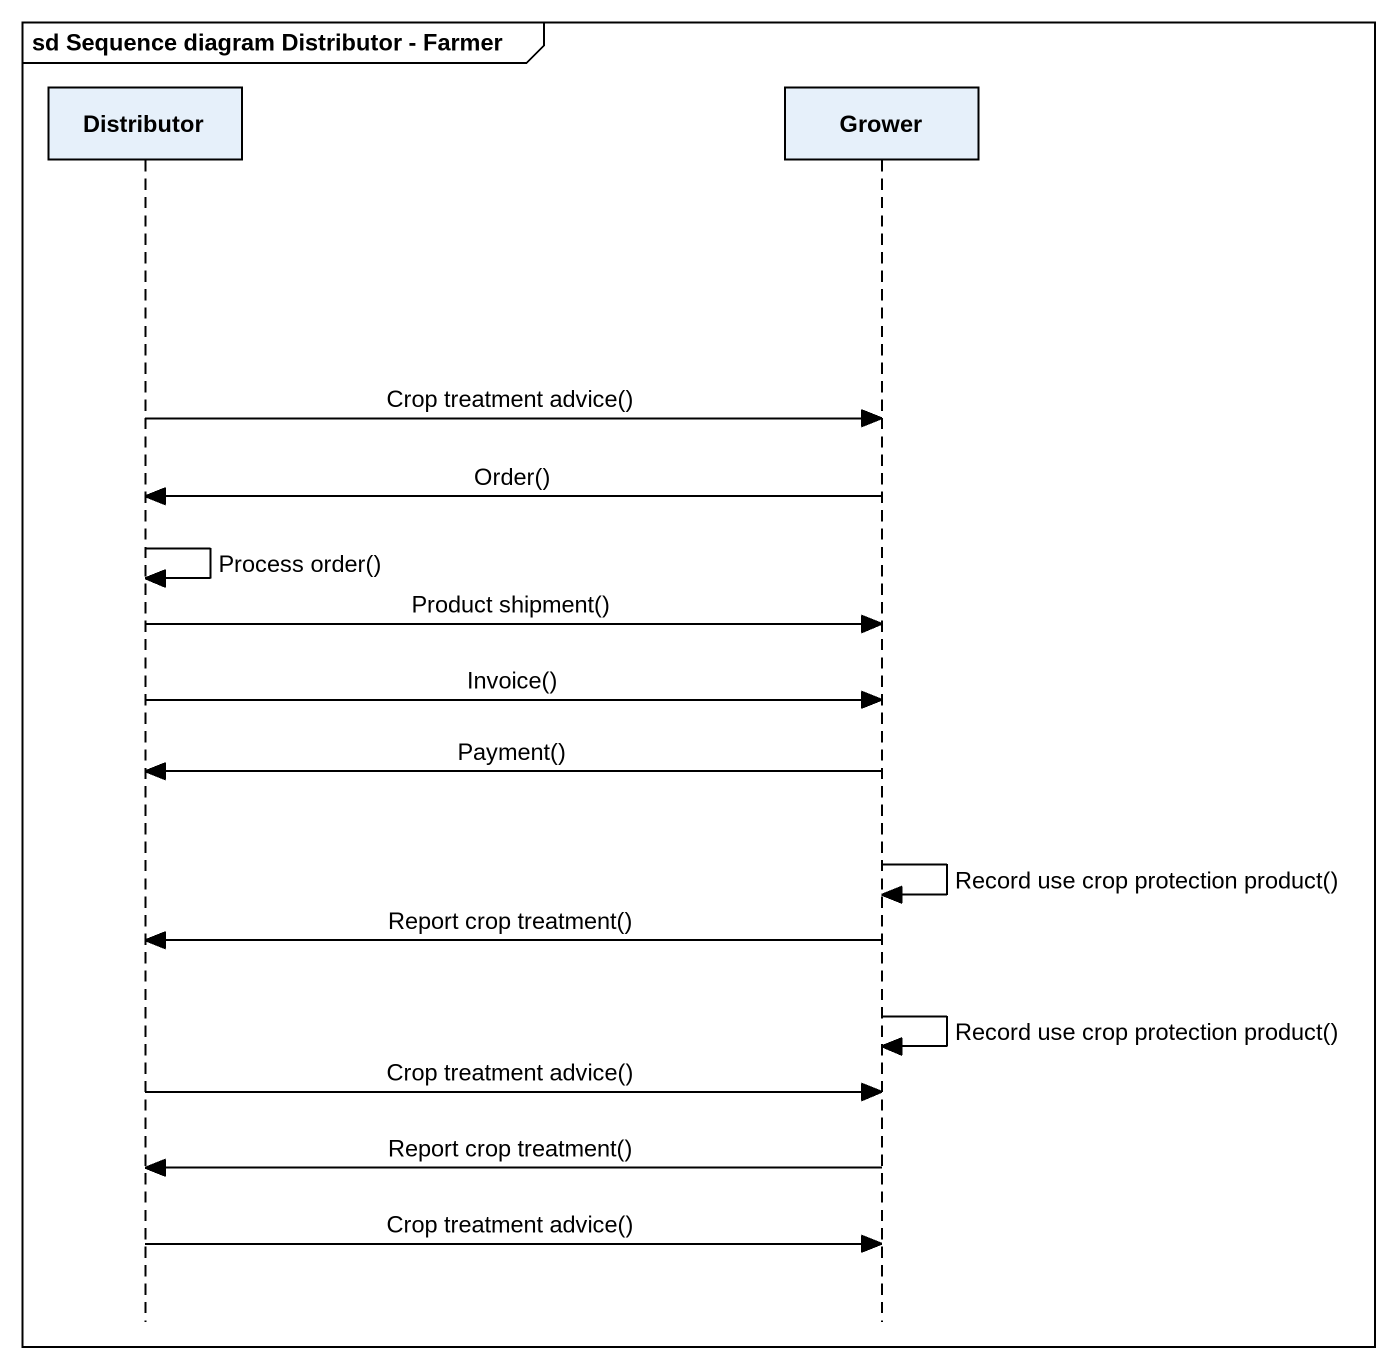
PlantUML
@startuml
mainframe sd Sequence diagram Distributor - Farmer
hide footbox
participant Distributor
participant Grower

Distributor -> Grower : Crop treatment advice()
Grower -> Distributor : Order()
Distributor -> Distributor : Process order()
Distributor -> Grower : Product shipment()
Distributor -> Grower : Invoice()
Grower -> Distributor : Payment()
Grower -> Grower : Record use crop protection product()
Grower -> Distributor : Report crop treatment()
Grower -> Grower : Record use crop protection product()
Distributor -> Grower : Crop treatment advice()
Grower -> Distributor : Report crop treatment()
Distributor -> Grower : Crop treatment advice()
@enduml
